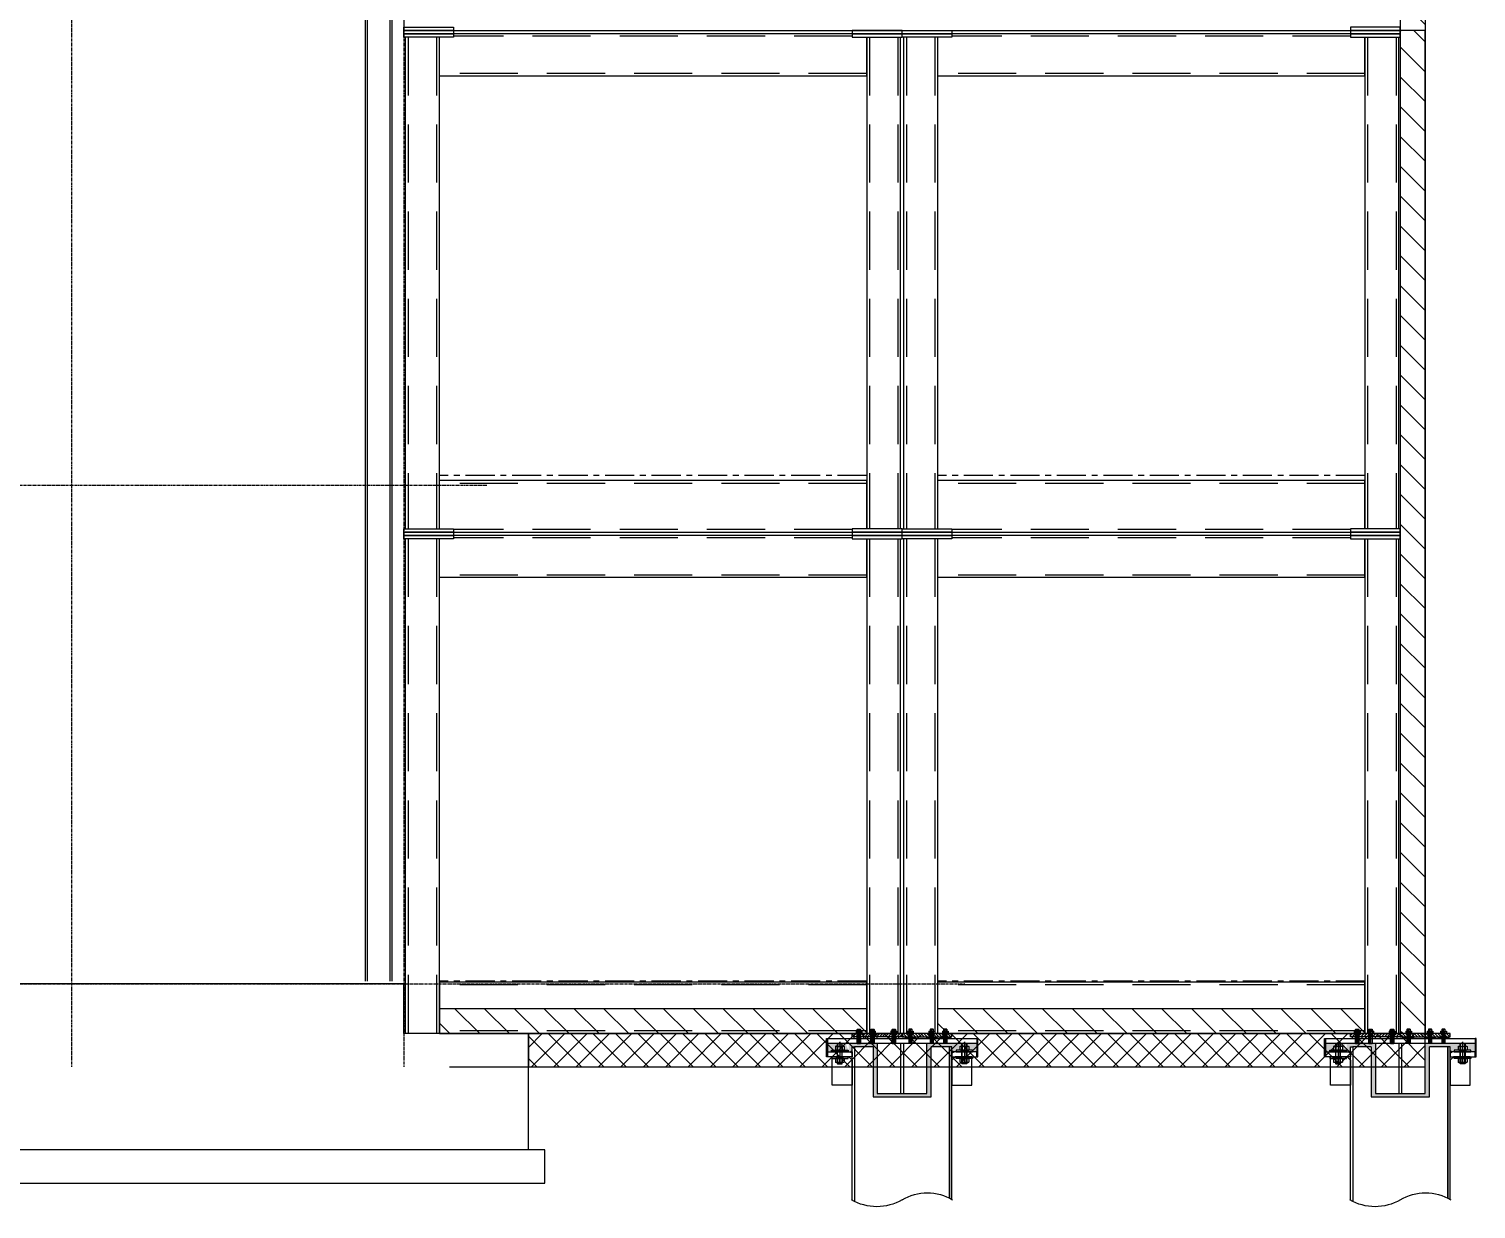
# Model space of a CAD drawing. Header units: millimetres. Extents: x 66027 to 360317, y -114806 to -64032.
# Drawn here: x 325559 to 334272, y -84803 to -77697 of the extents above; entities that cross this region are included whole.
import ezdxf

# ---------------------------------------------------------------- set-up
doc = ezdxf.new("R2010")
doc.units = ezdxf.units.MM
doc.header["$LTSCALE"] = 140
doc.linetypes.add('CENTER', pattern=[2, 1.25, -0.25, 0.25, -0.25])
doc.linetypes.add('HIDDEN', pattern=[0.375, 0.25, -0.125])
for name, color, linetype in [('C_CEN', 1, 'CENTER'), ('C_COLUMN-01', 2, 'Continuous'), ('C_CONC', 3, 'Continuous'), ('C_GIRDER', 2, 'Continuous'), ('C_HAT', 253, 'Continuous'), ('CONC', 3, 'Continuous'), ('finish', 1, 'Continuous'), ('HAT', 8, 'Continuous'), ('PLATE', 2, 'Continuous'), ('나사산', 1, 'Continuous'), ('중심선', 1, 'CENTER')]:
    doc.layers.add(name, color=color, linetype=linetype)

# ---------------------------------------------------------------- blocks, each defined once
blk = doc.blocks.new('_DatumFilled')
at = {"color": 0, "linetype": 'ByBlock'}
blk.add_solid([(0, 0.58), (-1, 0), (0, -0.58)], dxfattribs=at)
blk = doc.blocks.new('A$C6AAD2DAC')
at = {"layer": 'C_GIRDER'}
h = blk.add_hatch(dxfattribs=at)
h.set_pattern_fill('AR-CONC', color=8, scale=5, style=0)
h.set_pattern_definition([(50, (-570551.594, 28468.113), (35.8630091, -3.1376067), [3.75, -41.25]), (355, (-570551.594, 28468.113), (-6.9375667, 37.6096067), [3, -33]), (100.4514, (-570548.605, 28467.85), (28.925469, 34.471977), [3.1870095, -35.0571056]), (46.1842, (-570551.594, 28478.113), (53.3620524, -8.2759507), [5.625, -61.875]), (96.6356, (-570547.147, 28477.423), (46.7331353, 48.7058935), [4.7805144, -52.58565]), (351.1842, (-570551.594, 28478.113), (46.733097, 48.70593), [4.5, -49.5]), (21, (-570546.594, 28475.613), (29.8453526, -20.1309445), [3.75, -41.25]), (326, (-570546.594, 28475.613), (12.1657666, 36.2575023), [3, -33]), (71.4514, (-570544.107, 28473.936), (42.0111314, 16.1265248), [3.1870095, -35.0571056]), (37.5, (-570551.594, 28468.113), (0.60799277, 16.6446927), [0, -32.6, 0, -33.5, 0, -33.125]), (7.5, (-570551.594, 28468.113), (13.15347687, 19.7205856), [0, -19.1, 0, -31.85, 0, -12.625]), (327.5, (-570562.744, 28468.113), (26.6911218, -1.1277436), [0, -12.5, 0, -39, 0, -51.75]), (317.5, (-570567.744, 28468.113), (29.1593085, 5.0052491), [0, -16.25, 0, -25.9, 0, -36.75])])
h.paths.add_polyline_path([(66, -30), (6, -30), (6, -80), (31, -80), (31, -70), (58, -70), (56, -68.8, -0.038368), (54.4, -67.9), (54.4, -48.1, -0.038368), (56, -47.2), (58, -46), (66, -46)])
h.paths.add_polyline_path([(156, -50), (170, -50), (306, -50), (306, -30), (96, -30), (96, -46), (104, -46), (106, -47.2, -0.038368), (107.6, -48.1), (107.6, -67.9, -0.038368), (106, -68.8), (104, -70), (131, -70), (131, -80), (156, -80)])
h.paths.add_polyline_path([(778.5, -33), (789.8, -35.6), (791.8, -30), (606, -30), (606, -50), (742, -50), (756, -50), (756, -80), (781, -80), (781, -70), (808, -70), (806, -68.8, -0.038368), (804.4, -67.9), (804.4, -48.1, -0.038368), (806, -47.2), (808, -46), (816, -46), (816, -30), (791.8, -30), (789.8, -35.6), (793.5, -36.5), (778.2, -69)])
h.paths.add_polyline_path([(906, -30), (846, -30), (846, -46), (854, -46), (856, -47.2, -0.038368), (857.6, -48.1), (857.6, -67.9, -0.038368), (856, -68.8), (854, -70), (881, -70), (881, -80), (906, -80)])
h.paths.add_polyline_path([(281, -50), (281, -350), (631, -350), (631, -50), (606, -50), (606, -330), (306, -330), (306, -50)])
at = {"layer": 'C_HAT'}
h = blk.add_hatch(dxfattribs=at)
h.set_pattern_fill('ANSI31', color=8, scale=100, style=0)
h.set_pattern_definition([(45, (-574219.121, 21868.165), (-8.83883476, 8.83883476), [])])
h.paths.add_polyline_path([(456, 30), (156, 30), (156, 10), (456, 10)])
h = blk.add_hatch(dxfattribs=at)
h.set_pattern_fill('ANSI31', color=8, scale=100, style=0)
h.set_pattern_definition([(135, (575131.121, 21868.165), (8.83883476, 8.83883476), [])])
h.paths.add_polyline_path([(456, 30), (756, 30), (756, 10), (456, 10)])
at = {"color": 8}
for p, q in [((181, 46), (178.7, 44.7)), ((178.7, 44.7), (178.7, 31.3)), ((181, 30), (178.7, 31.3)), ((211, 46), (181, 46)), ((211, 30), (181, 30)), ((186, 56), (187.4, 57.4)), ((186, -28.6), (186, 56)), ((186, 56), (206, 56)), ((187.3, 44.7), (187.3, 31.3)), ((187.4, 57.4), (204.6, 57.4)), ((204.6, 57.4), (206, 56)), ((204.7, 44.7), (204.7, 31.3)), ((206, 56), (206, -28.6)), ((213.3, 44.7), (211, 46)), ((213.3, 31.3), (211, 30)), ((213.3, 44.7), (213.3, 31.3)), ((262, 46), (259.7, 44.7)), ((259.7, 44.7), (259.7, 31.3)), ((262, 30), (259.7, 31.3)), ((292, 46), (262, 46)), ((292, 30), (262, 30)), ((267, 56), (268.4, 57.4)), ((267, -28.6), (267, 56)), ((267, 56), (287, 56)), ((268.3, 44.7), (268.3, 31.3)), ((268.4, 57.4), (285.6, 57.4)), ((285.6, 57.4), (287, 56)), ((285.7, 44.7), (285.7, 31.3)), ((287, 56), (287, -28.6)), ((294.3, 44.7), (292, 46)), ((294.3, 31.3), (292, 30)), ((294.3, 44.7), (294.3, 31.3)), ((391, 46), (388.7, 44.7)), ((388.7, 44.7), (388.7, 31.3)), ((391, 30), (388.7, 31.3)), ((421, 46), (391, 46)), ((421, 30), (391, 30)), ((396, 56), (397.4, 57.4)), ((396, -28.6), (396, 56)), ((396, 56), (416, 56)), ((397.3, 44.7), (397.3, 31.3)), ((397.4, 57.4), (414.6, 57.4)), ((414.6, 57.4), (416, 56)), ((414.7, 44.7), (414.7, 31.3)), ((416, 56), (416, -28.6)), ((423.3, 44.7), (421, 46)), ((423.3, 31.3), (421, 30)), ((423.3, 44.7), (423.3, 31.3)), ((488.7, 44.7), (491, 46)), ((488.7, 44.7), (488.7, 31.3)), ((488.7, 31.3), (491, 30)), ((491, 46), (521, 46)), ((491, 30), (521, 30)), ((497.4, 57.4), (496, 56)), ((516, 56), (496, 56)), ((496, 56), (496, -28.6)), ((497.3, 44.7), (497.3, 31.3)), ((514.6, 57.4), (497.4, 57.4)), ((516, 56), (514.6, 57.4)), ((514.7, 44.7), (514.7, 31.3)), ((516, -28.6), (516, 56)), ((521, 46), (523.3, 44.7)), ((521, 30), (523.3, 31.3)), ((523.3, 44.7), (523.3, 31.3)), ((617.7, 44.7), (620, 46)), ((617.7, 44.7), (617.7, 31.3)), ((617.7, 31.3), (620, 30)), ((620, 46), (650, 46)), ((620, 30), (650, 30)), ((626.4, 57.4), (625, 56)), ((645, 56), (625, 56)), ((625, 56), (625, -28.6)), ((626.3, 44.7), (626.3, 31.3)), ((643.6, 57.4), (626.4, 57.4)), ((645, 56), (643.6, 57.4)), ((643.7, 44.7), (643.7, 31.3)), ((645, -28.6), (645, 56)), ((650, 46), (652.3, 44.7)), ((650, 30), (652.3, 31.3)), ((652.3, 44.7), (652.3, 31.3)), ((698.7, 44.7), (701, 46)), ((698.7, 44.7), (698.7, 31.3)), ((698.7, 31.3), (701, 30)), ((701, 46), (731, 46)), ((701, 30), (731, 30)), ((707.4, 57.4), (706, 56)), ((726, 56), (706, 56)), ((706, 56), (706, -28.6)), ((707.3, 44.7), (707.3, 31.3)), ((724.6, 57.4), (707.4, 57.4)), ((726, 56), (724.6, 57.4)), ((724.7, 44.7), (724.7, 31.3)), ((726, -28.6), (726, 56)), ((731, 46), (733.3, 44.7)), ((731, 30), (733.3, 31.3)), ((733.3, 44.7), (733.3, 31.3)), ((58, -46), (54.4, -48.1)), ((54.4, -48.1), (54.4, -67.9)), ((58, -70), (54.4, -67.9)), ((104, -46), (58, -46)), ((104, -70), (58, -70)), ((66, -31.6), (67.6, -30)), ((66, -31.6), (66, -150)), ((66, -31.6), (96, -31.6)), ((67.6, -30), (94.4, -30)), ((67.7, -48.1), (67.7, -67.9)), ((94.3, -48.1), (94.3, -67.9)), ((94.4, -30), (96, -31.6)), ((96, -150), (96, -31.6)), ((107.6, -48.1), (104, -46)), ((107.6, -67.9), (104, -70)), ((107.6, -48.1), (107.6, -67.9)), ((186, -28.6), (206, -28.6)), ((186, -28.6), (187.4, -30)), ((187.4, -30), (204.6, -30)), ((204.6, -30), (206, -28.6)), ((255.6, -30), (257, -28.6)), ((267, -28.6), (287, -28.6)), ((267, -28.6), (268.4, -30)), ((268.4, -30), (285.6, -30)), ((396, -28.6), (416, -28.6)), ((396, -28.6), (397.4, -30)), ((397.4, -30), (414.6, -30)), ((414.6, -30), (416, -28.6)), ((516, -28.6), (496, -28.6)), ((497.4, -30), (496, -28.6)), ((514.6, -30), (497.4, -30)), ((516, -28.6), (514.6, -30)), ((645, -28.6), (625, -28.6)), ((643.6, -30), (626.4, -30)), ((645, -28.6), (643.6, -30)), ((656.4, -30), (655, -28.6)), ((726, -28.6), (706, -28.6)), ((707.4, -30), (706, -28.6)), ((724.6, -30), (707.4, -30)), ((726, -28.6), (724.6, -30)), ((804.4, -48.1), (808, -46)), ((804.4, -48.1), (804.4, -67.9)), ((804.4, -67.9), (808, -70)), ((808, -46), (854, -46)), ((808, -70), (854, -70)), ((817.6, -30), (816, -31.6)), ((816, -150), (816, -31.6)), ((846, -31.6), (816, -31.6)), ((844.4, -30), (817.6, -30)), ((817.7, -48.1), (817.7, -67.9)), ((844.3, -48.1), (844.3, -67.9)), ((846, -31.6), (844.4, -30)), ((846, -31.6), (846, -150)), ((854, -46), (857.6, -48.1)), ((854, -70), (857.6, -67.9)), ((857.6, -48.1), (857.6, -67.9)), ((58, -120), (54.4, -122.1)), ((54.4, -122.1), (54.4, -141.9)), ((58, -144), (54.4, -141.9)), ((104, -120), (58, -120)), ((104, -144), (58, -144)), ((66, -150), (96, -150)), ((66, -150), (67.6, -151.6)), ((67.6, -151.6), (94.4, -151.6)), ((67.7, -122.1), (67.7, -141.9)), ((94.3, -122.1), (94.3, -141.9)), ((94.4, -151.6), (96, -150)), ((107.6, -122.1), (104, -120)), ((107.6, -141.9), (104, -144)), ((107.6, -122.1), (107.6, -141.9)), ((804.4, -122.1), (808, -120)), ((804.4, -122.1), (804.4, -141.9)), ((804.4, -141.9), (808, -144)), ((808, -120), (854, -120)), ((808, -144), (854, -144)), ((846, -150), (816, -150)), ((817.6, -151.6), (816, -150)), ((844.4, -151.6), (817.6, -151.6)), ((817.7, -122.1), (817.7, -141.9)), ((844.3, -122.1), (844.3, -141.9)), ((846, -150), (844.4, -151.6)), ((854, -120), (857.6, -122.1)), ((854, -144), (857.6, -141.9)), ((857.6, -122.1), (857.6, -141.9))]:
    blk.add_line(p, q, dxfattribs=at)
for points in [[(226, 10), (166, 10), (166, 0), (226, 0)], [(307, 10), (247, 10), (247, 0), (307, 0)], [(436, 10), (376, 10), (376, 0), (436, 0)], [(476, 10), (536, 10), (536, 0), (476, 0)], [(605, 10), (665, 10), (665, 0), (605, 0)], [(686, 10), (746, 10), (746, 0), (686, 0)], [(31, -70), (131, -70), (131, -80), (31, -80)], [(881, -70), (781, -70), (781, -80), (881, -80)], [(31, -120), (131, -120), (131, -110), (31, -110)], [(36, -110), (136, -110), (156, -130), (156, -280), (36, -280)], [(876, -110), (776, -110), (756, -130), (756, -280), (876, -280)], [(881, -120), (781, -120), (781, -110), (881, -110)]]:
    blk.add_lwpolyline(points, close=True, dxfattribs=at)
for centre, radius, start, end in [((183, 38.3), 7.66, 55.59101, 124.40899), ((183, 37.7), 7.66, 235.59101, 304.40899), ((196.2, 16), 30, 90.40019, 107.1986), ((196.2, 60), 30, 252.8014, 269.59981), ((195.8, 16), 30, 72.8014, 89.59981), ((195.8, 60), 30, 270.40019, 287.1986), ((209, 38.3), 7.66, 55.59101, 124.40899), ((209, 37.7), 7.66, 235.59101, 304.40899), ((264, 38.3), 7.66, 55.59101, 124.40899), ((264, 37.7), 7.66, 235.59101, 304.40899), ((277.2, 16), 30, 90.40019, 107.1986), ((277.2, 60), 30, 252.8014, 269.59981), ((276.8, 16), 30, 72.8014, 89.59981), ((276.8, 60), 30, 270.40019, 287.1986), ((290, 38.3), 7.66, 55.59101, 124.40899), ((290, 37.7), 7.66, 235.59101, 304.40899), ((393, 38.3), 7.66, 55.59101, 124.40899), ((393, 37.7), 7.66, 235.59101, 304.40899), ((406.2, 16), 30, 90.40019, 107.1986), ((406.2, 60), 30, 252.8014, 269.59981), ((405.8, 16), 30, 72.8014, 89.59981), ((405.8, 60), 30, 270.40019, 287.1986), ((419, 38.3), 7.66, 55.59101, 124.40899), ((419, 37.7), 7.66, 235.59101, 304.40899), ((493, 38.3), 7.66, 55.59101, 124.40899), ((493, 37.7), 7.66, 235.59101, 304.40899), ((506.2, 16), 30, 90.40019, 107.1986), ((506.2, 60), 30, 252.8014, 269.59981), ((505.8, 16), 30, 72.8014, 89.59981), ((505.8, 60), 30, 270.40019, 287.1986), ((519, 38.3), 7.66, 55.59101, 124.40899), ((519, 37.7), 7.66, 235.59101, 304.40899), ((622, 38.3), 7.66, 55.59101, 124.40899), ((622, 37.7), 7.66, 235.59101, 304.40899), ((635.2, 16), 30, 90.40019, 107.1986), ((635.2, 60), 30, 252.8014, 269.59981), ((634.8, 16), 30, 72.8014, 89.59981), ((634.8, 60), 30, 270.40019, 287.1986), ((648, 38.3), 7.66, 55.59101, 124.40899), ((648, 37.7), 7.66, 235.59101, 304.40899), ((703, 38.3), 7.66, 55.59101, 124.40899), ((703, 37.7), 7.66, 235.59101, 304.40899), ((716.2, 16), 30, 90.40019, 107.1986), ((716.2, 60), 30, 252.8014, 269.59981), ((715.8, 16), 30, 72.8014, 89.59981), ((715.8, 60), 30, 270.40019, 287.1986), ((729, 38.3), 7.66, 55.59101, 124.40899), ((729, 37.7), 7.66, 235.59101, 304.40899), ((61.1, -57.7), 11.7, 55.59101, 124.40899), ((61.1, -58.3), 11.7, 235.59101, 304.40899), ((81.3, -92), 46, 90.40019, 107.1986), ((81.3, -24), 46, 252.8014, 269.59981), ((80.7, -92), 46, 72.8014, 89.59981), ((80.7, -24), 46, 270.40019, 287.1986), ((100.9, -57.7), 11.7, 55.59101, 124.40899), ((100.9, -58.3), 11.7, 235.59101, 304.40899), ((811.1, -57.7), 11.7, 55.59101, 124.40899), ((811.1, -58.3), 11.7, 235.59101, 304.40899), ((831.3, -92), 46, 90.40019, 107.1986), ((831.3, -24), 46, 252.8014, 269.59981), ((830.7, -92), 46, 72.8014, 89.59981), ((830.7, -24), 46, 270.40019, 287.1986), ((850.9, -57.7), 11.7, 55.59101, 124.40899), ((850.9, -58.3), 11.7, 235.59101, 304.40899), ((61.1, -131.7), 11.7, 55.59101, 124.40899), ((61.1, -132.3), 11.7, 235.59101, 304.40899), ((81.3, -166), 46, 90.40019, 107.1986), ((81.3, -98), 46, 252.8014, 269.59981), ((80.7, -166), 46, 72.8014, 89.59981), ((80.7, -98), 46, 270.40019, 287.1986), ((100.9, -131.7), 11.7, 55.59101, 124.40899), ((100.9, -132.3), 11.7, 235.59101, 304.40899), ((811.1, -131.7), 11.7, 55.59101, 124.40899), ((811.1, -132.3), 11.7, 235.59101, 304.40899), ((831.3, -166), 46, 90.40019, 107.1986), ((831.3, -98), 46, 252.8014, 269.59981), ((830.7, -166), 46, 72.8014, 89.59981), ((830.7, -98), 46, 270.40019, 287.1986), ((850.9, -131.7), 11.7, 55.59101, 124.40899), ((850.9, -132.3), 11.7, 235.59101, 304.40899)]:
    blk.add_arc(centre, radius, start, end, dxfattribs=at)
at = {"layer": 'C_CEN', "color": 8, "linetype": 'Continuous'}
for centre, start, end in [((303.8, -1224.7), 59.12583, 120.87417), ((608.2, -715.4), 239.12583, 300.87417)]:
    blk.add_arc(centre, 296.7, start, end, dxfattribs=at)
at = {"layer": 'C_GIRDER', "color": 8}
for p, q in [((281, -350), (281, -50)), ((631, -50), (631, -350)), ((631, -350), (281, -350))]:
    blk.add_line(p, q, dxfattribs=at)
for points in [[(0, 0), (6, 0), (6, -110), (0, -110)], [(456, 10), (156, 10), (156, 30), (456, 30)], [(456, 10), (756, 10), (756, 30), (456, 30)], [(912, 0), (906, 0), (906, -110), (912, -110)], [(306, -30), (606, -30), (606, -330), (306, -330)], [(446, -30), (466, -30), (466, -330), (446, -330)]]:
    blk.add_lwpolyline(points, close=True, dxfattribs=at)
at = {"layer": 'CONC', "color": 8}
for points in [[(170, -959.9), (170, -50), (281, -50)], [(631, -50), (742, -50), (742, -980.2)]]:
    blk.add_lwpolyline(points, dxfattribs=at)
at = {"layer": 'PLATE', "color": 8}
for points in [[(906, -30), (906, 0), (6, 0), (6, -30)], [(156, -80), (156, -110), (6, -110), (6, -80)], [(756, -80), (756, -110), (906, -110), (906, -80)]]:
    blk.add_lwpolyline(points, close=True, dxfattribs=at)
for points in [[(156, -967.4), (156, -50), (170, -50), (170, -959.9)], [(756, -972.7), (756, -50), (742, -50), (742, -980.2)]]:
    blk.add_lwpolyline(points, dxfattribs=at)
at = {"layer": '나사산', "color": 8}
for p, q in [((187.4, 57.4), (187.4, -30)), ((204.6, 57.4), (204.6, -30)), ((268.4, 57.4), (268.4, -30)), ((285.6, 57.4), (285.6, -30)), ((397.4, 57.4), (397.4, -30)), ((414.6, 57.4), (414.6, -30)), ((497.4, 57.4), (497.4, -30)), ((514.6, 57.4), (514.6, -30)), ((626.4, 57.4), (626.4, -30)), ((643.6, 57.4), (643.6, -30)), ((707.4, 57.4), (707.4, -30)), ((724.6, 57.4), (724.6, -30)), ((67.6, -151.6), (67.6, -31.6)), ((94.4, -151.6), (94.4, -31.6)), ((817.6, -151.6), (817.6, -31.6)), ((844.4, -151.6), (844.4, -31.6))]:
    blk.add_line(p, q, dxfattribs=at)
at = {"layer": '중심선', "color": 8}
for p, q in [((196, -32), (196, 59.4)), ((196, 28), (196, 48)), ((196, 45), (196, -30.6)), ((277, -32), (277, 59.4)), ((277, 28), (277, 48)), ((277, 45), (277, -30.6)), ((406, -32), (406, 59.4)), ((406, 28), (406, 48)), ((406, 45), (406, -30.6)), ((506, -32), (506, 59.4)), ((506, 28), (506, 48)), ((506, 45), (506, -30.6)), ((635, -32), (635, 59.4)), ((635, 28), (635, 48)), ((635, 45), (635, -30.6)), ((716, -32), (716, 59.4)), ((716, 28), (716, 48)), ((716, 45), (716, -30.6)), ((81, -20), (81, -151.6)), ((81, -30), (81, -22)), ((831, -20), (831, -151.6)), ((831, -30), (831, -22)), ((81, -151.6), (81, -118)), ((831, -151.6), (831, -118))]:
    blk.add_line(p, q, dxfattribs=at)
at = {"color": 8, "yscale": 20, "zscale": 20}
for p, xscale in [((156, -80), 20), ((756, -80), -20)]:
    blk.add_blockref('_DatumFilled', p, dxfattribs=dict(at, xscale=xscale))

msp = doc.modelspace()

# ---------------------------------------------------------------- hatches: boundary and pattern name
at = {"layer": 'C_GIRDER'}
h = msp.add_hatch(dxfattribs=at)
h.set_pattern_fill('ANSI37', color=8, scale=30)
h.set_pattern_definition([(135, (863442.17, -50591.83), (67.351921, 67.351921), []), (45, (863442.17, -50591.83), (67.351921, -67.351921), [])])
h.paths.add_polyline_path([(328566.2, -83746.7), (328566.2, -83946.7), (333966.2, -83946.7), (333966.2, -83746.7)])
at = {"layer": 'finish'}
h = msp.add_hatch(dxfattribs=at)
h.set_pattern_fill('ANSI31', color=8, scale=40, style=0)
h.set_pattern_definition([(135, (854700.46, -27260.79), (89.80256, 89.80256), [])])
h.paths.add_polyline_path([(327816.3, -75446.7), (327819.5, -75295.9), (333966.2, -75818.9), (333966.2, -77706.7), (333816.2, -77706.7), (333816.2, -75956.7)])
h = msp.add_hatch(dxfattribs=at)
h.set_pattern_fill('ANSI31', color=8, scale=40, style=0)
h.set_pattern_definition([(135, (854700.46, -24491.5), (89.80256, 89.80256), [])])
h.paths.add_polyline_path([(333966.2, -83746.7), (333816.2, -83746.7), (333816.2, -77706.7), (333966.2, -77706.7)])
h = msp.add_hatch(dxfattribs=at)
h.set_pattern_fill('ANSI31', color=8, scale=40, style=0)
h.set_pattern_definition([(135, (866442.17, -50591.83), (89.80256, 89.80256), [])])
h.paths.add_polyline_path([(328030.1, -83596.7), (330603.2, -83596.7), (330603.2, -83746.7), (328030.1, -83746.7)])
h = msp.add_hatch(dxfattribs=at)
h.set_pattern_fill('ANSI31', color=8, scale=40, style=0)
h.set_pattern_definition([(135, (869442.17, -50591.83), (89.80256, 89.80256), [])])
h.paths.add_polyline_path([(331030.1, -83596.7), (333603.2, -83596.7), (333603.2, -83746.7), (331030.1, -83746.7)])

# ---------------------------------------------------------------- linework, layer by layer
at = {"color": 2}
msp.add_line((328091.2, -83946.7), (331944.4, -83946.7), dxfattribs=at)
at = {"layer": 'C_CEN', "color": 1, "ltscale": 0.1}
for p, q in [((325816.2, -73946.7), (325816.2, -83946.7)), ((327816.2, -73946.7), (327816.2, -83946.7)), ((328316.2, -80446.7), (312316.2, -80446.7)), ((312541.2, -83446.7), (331194.4, -83446.7))]:
    msp.add_line(p, q, dxfattribs=at)
at = {"layer": 'C_CEN', "color": 8}
for p, q in [((330603.2, -80384.7), (328029.2, -80384.7)), ((330603.2, -80416.7), (328029.2, -80416.7)), ((333603.2, -80384.7), (331029.2, -80384.7)), ((333603.2, -80416.7), (331029.2, -80416.7)), ((333602.2, -80414.7), (333602.2, -80420.7)), ((330603.2, -83430.7), (328030.1, -83430.7)), ((328030.1, -83430.7), (328030.1, -83436.7)), ((330603.2, -83436.7), (328030.1, -83436.7)), ((333603.2, -83430.7), (331030.1, -83430.7)), ((331030.1, -83430.7), (331030.1, -83436.7)), ((333603.2, -83436.7), (331030.1, -83436.7))]:
    msp.add_line(p, q, dxfattribs=at)
at = {"layer": 'C_COLUMN-01', "color": 8}
for points in [[(327826.2, -80706.7), (327826.2, -77746.7)], [(328029.2, -77746.7), (328029.2, -80706.7)], [(330603.2, -77746.7), (330603.2, -80706.7)], [(330806.2, -80706.7), (330806.2, -77746.7)], [(330826.2, -80706.7), (330826.2, -77746.7)], [(331029.2, -77746.7), (331029.2, -80706.7)], [(333603.2, -77746.7), (333603.2, -80706.7)], [(333806.2, -80706.7), (333806.2, -77746.7)], [(328029.2, -80766.7), (328029.2, -83746.7), (327826.2, -83746.7), (327826.2, -80766.7)], [(330603.2, -80766.7), (330603.2, -83746.7), (330806.2, -83746.7), (330806.2, -80766.7)], [(331029.2, -80766.7), (331029.2, -83746.7), (330826.2, -83746.7), (330826.2, -80766.7)], [(333603.2, -80766.7), (333603.2, -83746.7), (333806.2, -83746.7), (333806.2, -80766.7)]]:
    msp.add_lwpolyline(points, dxfattribs=at)
at = {"layer": 'C_CONC', "color": 8}
for p, q in [((327816.2, -83446.7), (312066.2, -83446.7)), ((327816.2, -83746.7), (327816.2, -83446.7)), ((328566.2, -83746.7), (327816.2, -83746.7)), ((328566.2, -84446.7), (328566.2, -83746.7)), ((328566.2, -84446.7), (312066.2, -84446.7))]:
    msp.add_line(p, q, dxfattribs=at)
at = {"layer": 'C_CONC', "color": 8, "ltscale": 0.1}
for points in [[(328566.2, -83946.7), (328566.2, -83946.7), (328566.2, -83746.7), (328566.2, -83746.7), (328566.2, -83946.7)], [(311966.2, -84646.7), (328666.1, -84646.7), (328666.1, -84446.7), (311966.2, -84446.7), (311966.2, -84646.7)]]:
    msp.add_lwpolyline(points, dxfattribs=at)
at = {"layer": 'C_GIRDER', "color": 8, "linetype": 'HIDDEN', "ltscale": 10}
for p, q in [((327842.1, -77746.7), (327842.1, -80706.7)), ((328013.3, -77746.7), (328013.3, -80706.7)), ((330516.2, -77740.2), (328116.2, -77740.2)), ((330619.1, -77746.7), (330619.1, -80706.7)), ((330790.3, -77746.7), (330790.3, -80706.7)), ((330842.1, -77746.7), (330842.1, -80706.7)), ((331013.3, -77746.7), (331013.3, -80706.7)), ((333516.2, -77740.2), (331116.2, -77740.2)), ((333619.1, -77746.7), (333619.1, -80706.7)), ((333790.3, -77746.7), (333790.3, -80706.7)), ((330603.2, -77965.2), (328029.2, -77965.2)), ((333603.2, -77965.2), (331029.2, -77965.2)), ((330603.2, -80433), (328029.2, -80433)), ((333603.2, -80433), (331029.2, -80433)), ((327842.1, -80766.7), (327842.1, -83746.7)), ((328013.3, -80766.7), (328013.3, -83746.7)), ((330516.2, -80710.4), (328116.2, -80710.4)), ((330516.2, -80760.2), (328116.2, -80760.2)), ((330619.1, -80766.7), (330619.1, -83746.7)), ((330790.3, -80766.7), (330790.3, -83746.7)), ((330842.1, -80766.7), (330842.1, -83746.7)), ((331013.3, -80766.7), (331013.3, -83746.7)), ((333516.2, -80710.4), (331116.2, -80710.4)), ((333516.2, -80760.2), (331116.2, -80760.2)), ((333619.1, -80766.7), (333619.1, -83746.7)), ((333790.3, -80766.7), (333790.3, -83746.7)), ((330603.2, -80985.2), (328029.2, -80985.2)), ((333603.2, -80985.2), (331029.2, -80985.2)), ((330603.2, -83453), (328030.1, -83453)), ((333603.2, -83453), (331030.1, -83453)), ((330603.2, -83730.4), (328030.1, -83730.4)), ((333603.2, -83730.4), (331030.1, -83730.4))]:
    msp.add_line(p, q, dxfattribs=at)
at = {"layer": 'C_GIRDER', "color": 8}
for points in [[(327816.2, -77686.7), (328116.2, -77686.7), (328116.2, -77706.7), (327816.2, -77706.7)], [(327816.2, -77706.7), (328116.2, -77706.7), (328116.2, -77726.7), (327816.2, -77726.7)], [(330816.2, -77706.7), (330516.2, -77706.7), (330516.2, -77726.7), (330816.2, -77726.7)], [(330816.2, -77706.7), (331116.2, -77706.7), (331116.2, -77726.7), (330816.2, -77726.7)], [(333816.2, -77686.7), (333516.2, -77686.7), (333516.2, -77706.7), (333816.2, -77706.7)], [(333816.2, -77706.7), (333516.2, -77706.7), (333516.2, -77726.7), (333816.2, -77726.7)], [(327816.2, -77726.7), (328116.2, -77726.7), (328116.2, -77746.7), (327816.2, -77746.7)], [(330816.2, -77726.7), (330516.2, -77726.7), (330516.2, -77746.7), (330816.2, -77746.7)], [(330816.2, -77726.7), (331116.2, -77726.7), (331116.2, -77746.7), (330816.2, -77746.7)], [(333816.2, -77726.7), (333516.2, -77726.7), (333516.2, -77746.7), (333816.2, -77746.7)], [(327816.2, -80706.7), (328116.2, -80706.7), (328116.2, -80726.7), (327816.2, -80726.7)], [(327816.2, -80726.7), (328116.2, -80726.7), (328116.2, -80746.7), (327816.2, -80746.7)], [(327816.2, -80746.7), (328116.2, -80746.7), (328116.2, -80766.7), (327816.2, -80766.7)], [(330816.2, -80706.7), (330516.2, -80706.7), (330516.2, -80726.7), (330816.2, -80726.7)], [(330816.2, -80726.7), (330516.2, -80726.7), (330516.2, -80746.7), (330816.2, -80746.7)], [(330816.2, -80746.7), (330516.2, -80746.7), (330516.2, -80766.7), (330816.2, -80766.7)], [(330816.2, -80706.7), (331116.2, -80706.7), (331116.2, -80726.7), (330816.2, -80726.7)], [(330816.2, -80726.7), (331116.2, -80726.7), (331116.2, -80746.7), (330816.2, -80746.7)], [(330816.2, -80746.7), (331116.2, -80746.7), (331116.2, -80766.7), (330816.2, -80766.7)], [(333816.2, -80706.7), (333516.2, -80706.7), (333516.2, -80726.7), (333816.2, -80726.7)], [(333816.2, -80726.7), (333516.2, -80726.7), (333516.2, -80746.7), (333816.2, -80746.7)], [(333816.2, -80746.7), (333516.2, -80746.7), (333516.2, -80766.7), (333816.2, -80766.7)], [(330603.2, -83436.7), (328030.1, -83436.7), (328030.1, -83746.7), (330603.2, -83746.7)], [(333603.2, -83436.7), (331030.1, -83436.7), (331030.1, -83746.7), (333603.2, -83746.7)]]:
    msp.add_lwpolyline(points, close=True, dxfattribs=at)
for points in [[(328030.2, -77706.7), (328030.2, -77706.7), (333602.2, -77706.7)], [(330603.2, -77726.7), (328029.2, -77726.7)], [(328029.2, -77746.7), (328029.2, -77978.7), (330603.2, -77978.7), (330603.2, -77746.7)], [(333603.2, -77726.7), (331029.2, -77726.7)], [(331029.2, -77746.7), (331029.2, -77978.7), (333603.2, -77978.7), (333603.2, -77746.7)], [(330603.2, -80706.7), (330603.2, -80416.7), (328029.2, -80416.7), (328029.2, -80706.7)], [(333603.2, -80706.7), (333603.2, -80416.7), (331029.2, -80416.7), (331029.2, -80706.7)], [(328029.2, -80726.7), (328029.2, -80726.7), (330603.2, -80726.7)], [(330603.2, -80746.7), (328029.2, -80746.7)], [(328029.2, -80766.7), (328029.2, -80998.7), (330603.2, -80998.7), (330603.2, -80766.7)], [(331029.2, -80726.7), (331029.2, -80726.7), (333603.2, -80726.7)], [(333603.2, -80746.7), (331029.2, -80746.7)], [(331029.2, -80766.7), (331029.2, -80998.7), (333603.2, -80998.7), (333603.2, -80766.7)]]:
    msp.add_lwpolyline(points, dxfattribs=at)
at = {"layer": 'finish', "color": 8}
for p, q in [((333966.2, -75818.9), (333966.2, -83776.7)), ((333816.2, -75956.7), (333816.2, -83746.7)), ((330603.2, -83596.7), (328030.1, -83596.7)), ((328030.1, -83596.7), (328030.1, -83746.7)), ((330603.2, -83596.7), (330603.2, -83746.7)), ((333603.2, -83596.7), (331030.1, -83596.7)), ((331030.1, -83596.7), (331030.1, -83746.7)), ((333603.2, -83596.7), (333603.2, -83746.7)), ((330603.2, -83746.7), (328030.1, -83746.7)), ((333603.2, -83746.7), (331030.1, -83746.7))]:
    msp.add_line(p, q, dxfattribs=at)
msp.add_lwpolyline([(333966.2, -83776.7), (333966.2, -83776.7), (333966.2, -77706.7), (333816.2, -77706.7), (333816.2, -83746.7)], dxfattribs=at)
msp.add_lwpolyline([(333966.2, -83746.7), (328566.2, -83746.7), (328566.2, -83946.7), (333966.2, -83946.7)], close=True, dxfattribs=at)
at = {"layer": 'HAT', "color": 8, "ltscale": 0.1}
for p, q in [((327746.2, -83430.7), (327746.2, -75452.6)), ((327586.2, -83430.7), (327586.2, -75481.7)), ((327598.2, -83430.7), (327598.2, -75480.7)), ((327734.2, -83430.7), (327734.2, -75469.4))]:
    msp.add_line(p, q, dxfattribs=at)
at = {"layer": 'HAT'}
msp.add_line((327816.2, -75406.6), (327816.2, -77706.7), dxfattribs=at)

# ---------------------------------------------------------------- block references
at = {"layer": 'finish', "xscale": -1}
for p in [(331272.2, -83776.7), (334272.2, -83776.7)]:
    msp.add_blockref('A$C6AAD2DAC', p, dxfattribs=at)

doc.saveas('drawing.dxf')
